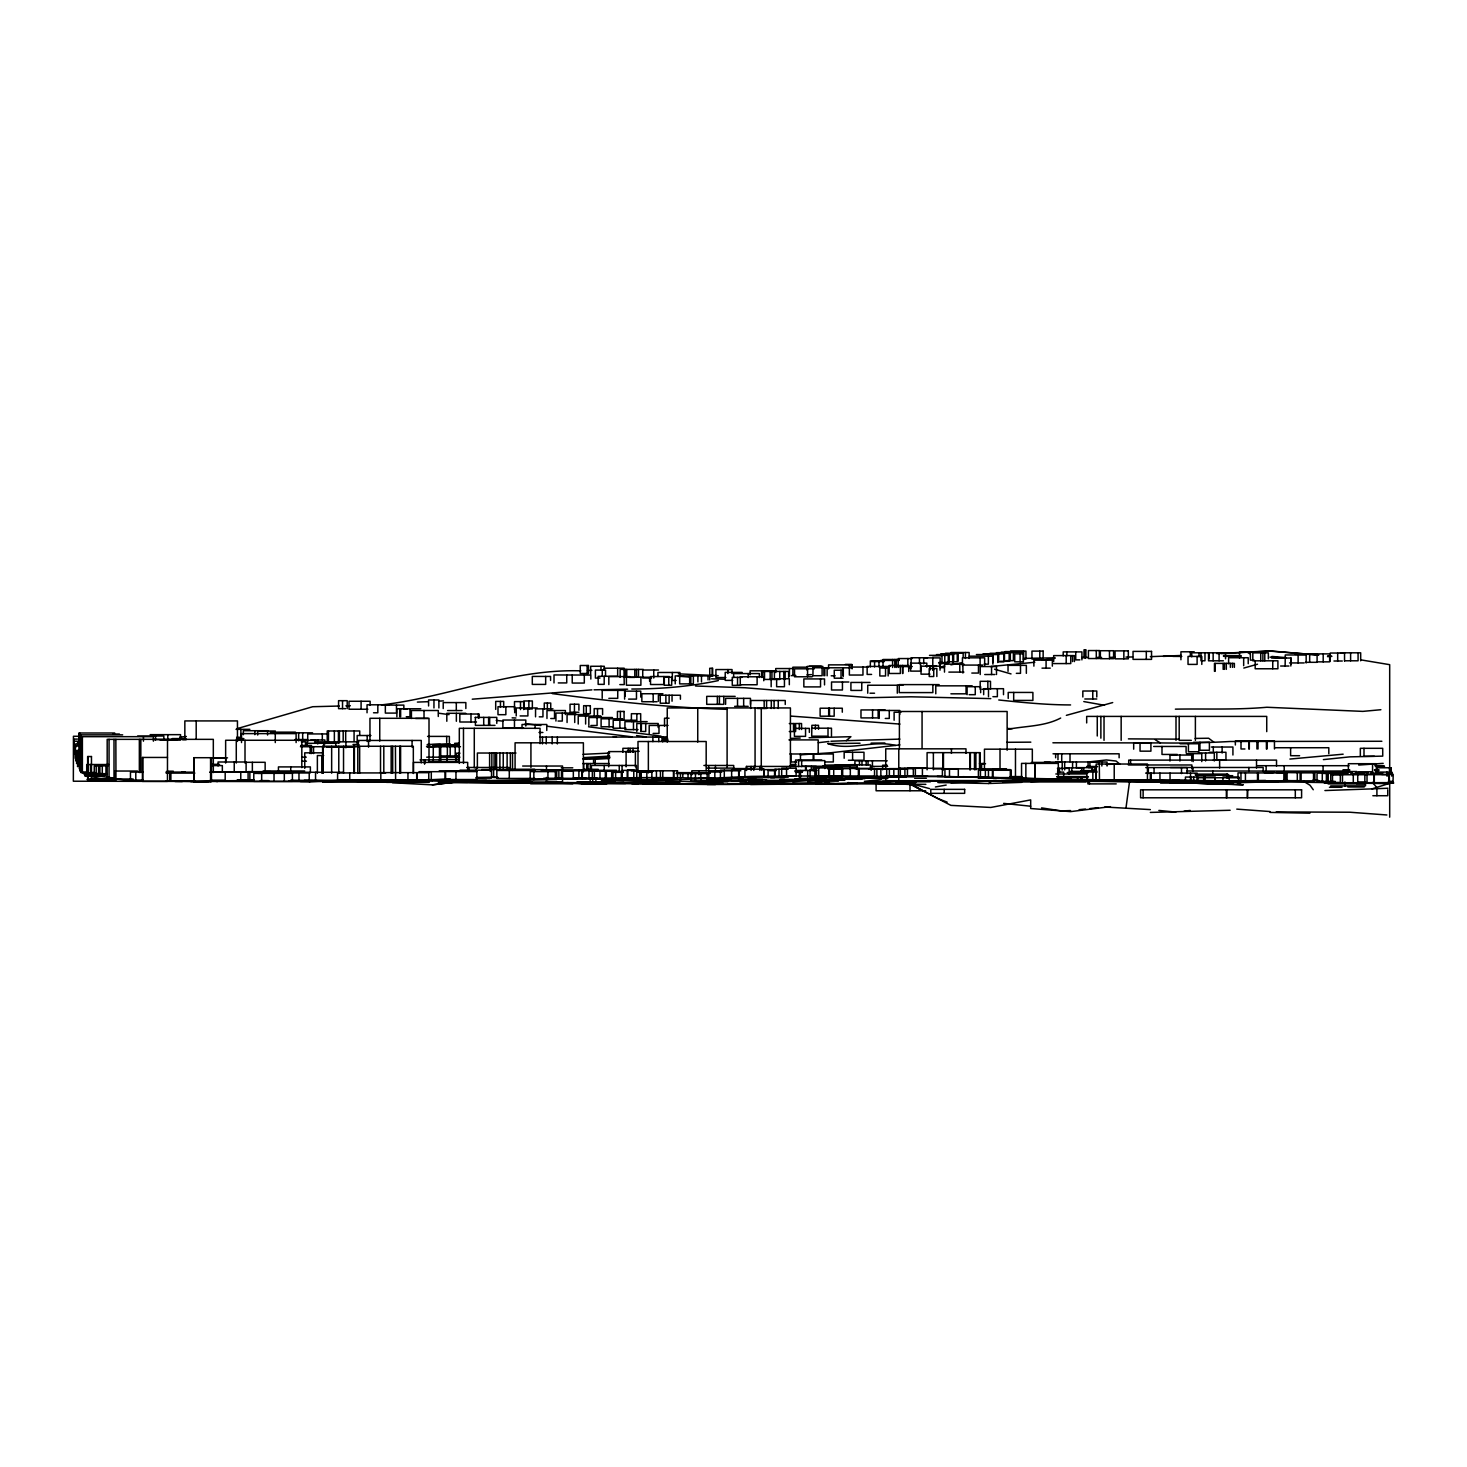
<?xml version="1.0" encoding="UTF-8"?>
<svg xmlns="http://www.w3.org/2000/svg" width="1467" height="1467" viewBox="0 0 1467 1467"><rect width="100%" height="100%" fill="white"/><g stroke="black" fill="none" stroke-linecap="round" stroke-linejoin="round"><path stroke-width="1.5" d="M1126.033 807.583L1129.682 780.536M88.185 776.19L85.104 775.988L104.652 775.676M937.816 782.498L988.446 783.506L990.793 782.021M950.909 782.736L997.945 780.609L1190.232 782.168L1270.019 781.214M1060.678 718.041C1044.522 726.587 1025.543 725.872 1007.976 729.282M830.927 741.257L846.202 740.688L850.915 736.691L809.087 737.754M1112.701 702.565L1066.362 715.346M631.8 689.032C661.232 688.958 689.948 686.574 718.335 680.578M1324.921 790.548L1372.012 788.879L1388.259 783.763M1243.814 668.053L1257.494 664.221M237.104 728.641L312.691 706.727L339.28 706.03M1163.258 656.391L1174.278 655.969M92.623 780.884L88.478 780.774L106.247 780.646M1095.867 781.049L1150.348 779.674L1389.689 783.671M950.909 664.844L962.095 662.644M940.805 666.935L944.84 666.091M667.357 736.819L655.272 737.204M638.218 783.781L450.076 782.186L511.488 782.7L528.102 779.619M89.872 779.454L113.234 778.39M935.414 786.972L946.178 785.065M925.86 784.35C889.479 784.075 852.419 782.883 815.725 783.965M1042.432 660.168L1054.865 658.298M266.664 772.486L277.501 772.229M800.212 754.845L831.239 752.718L899.913 744.888M1323.381 759.613L1349.787 756.862L1382.739 756.128L1382.703 748.317L1360.331 748.317L1360.331 756.294M895.457 745.456C873.25 739.661 849.943 751.379 827.718 743.586L860.047 743.219M1110.464 806.648L1070.58 811.618L1030.678 808.519L1030.678 799.9L990.793 807.455L950.909 805.383L911.025 784.57L895.879 783.708L911.227 783.745L918.855 788.659M828.91 741.495L818.329 742.687M1289.896 759.062L1343.149 754.185M432.343 784.845L463.37 781.067L432.343 784.863L392.459 782.736M467.808 780.646L489.923 780.499M449.397 782.058L532.668 782.571L515.302 782.021M1195.147 738.433L1208.643 738.231L1213.961 742.265M1034.84 662.259L990.793 666.513M432.343 744.631L450.149 743.622M1184.089 811.159L1190.232 810.444M1087.744 762.015L1106.393 759.961L1116.075 761.043L1119.706 764.014L1106.026 764.417M1079.125 809.674L1085.543 809.014M1089.816 808.574L1098.361 807.675M179.726 737.149L186.364 736.489M472.246 699.191L591.898 689.857M1380.887 709.716L1362.806 711.385L1266.846 707.259C1236.204 709.973 1205.984 708.616 1175.379 709.148M87.085 779.472L113.234 778.574L131.975 780.847M709.111 782.241L677.956 784.167M1021.637 782.351L988.446 783.506M459.043 744.411L432.343 746.245M881.264 779.564L864.375 781.343L887.022 781.471M534.153 779.142L558.78 778.83M1070.727 776.905L1070.727 780.902L1190.874 782.186L1216.271 781.159M458.951 744.943L427.814 747.125M1358.699 765.059L1383.179 763.353M427.007 744.998L430.565 744.759M566.904 782.626L587.809 783.836L751.471 776.391L791.355 775.951L950.909 776.63L1069.443 779.876M1145.562 781.728L1137.218 781.251M1327.507 656.629L1331.908 656.336L1327.635 655.859M1057.065 779.362L1003.355 780.682L1048.116 780.792M105.936 774.814L84.573 774.979M609.63 756.092L584.068 757.614M1121.503 779.949L1152.75 779.967L1052.316 779.564L938.88 782.406M609.979 757.32L583.041 758.806M594.117 759.228L609.63 758.311M1235.086 781.251L1142.518 780.462L1129.15 781.434M1221.259 653.567L1270.019 651.11L1318.778 654.997M439 701.134L443.437 700.878M468.835 780.719L471.659 780.719M1155.336 781.196L1195.55 781.324M1216.84 653.604L1270.019 650.926L1318.155 655.015M454.568 743.366L458.988 743.109M698.09 778.243L713.897 778.409M707.186 784.478L791.355 784.112L750.609 784.533L851.997 777.657L896.924 776.116M1292.134 781.214L1237.58 782.755L1233.967 781.673M791.355 675.645L795.811 675.425M806.942 674.857L811.416 674.618M602.699 783.836L517.631 782.608M711.623 778.537L711.568 778.537C615.975 775.163 520.4 782.296 424.807 780.352L372.966 779.931M450.241 778.867L421.487 780.279M583.059 754.331L609.63 753.084M580.822 670.841C512.276 668.659 448.297 697.21 381.383 704.912M587.478 670.529L591.898 670.327M339.299 780.499L309.097 781.563M856.105 764.619L824.582 765.169M979.443 763.665L983.844 763.463M1031.943 780.719L1079.419 779.564M90.239 779.289L89.982 779.142M1265.599 781.178L1190.232 782.168L1104.101 780.939M1230.135 810.261L1150.348 812.425M1372.012 788.879L1387.91 788.237M1030.678 781.599L1041.772 781.178M1024.039 658.408L1055.066 657.821M1150.348 656.648L1181.375 655.474M417.398 702.088L428.071 701.684M92.769 779.179L101.608 778.849L90.496 776.336M174.921 781.453L182.293 781.544M791.355 738.378L800.212 738.066M846.202 740.688L899.931 739.111M115.838 780.572L89.817 779.6L101.773 780.407M1070.58 810.573L1061.173 810.884L1041.57 807.895M300.405 781.471L376.285 780.114M940.127 667.668L944.436 667.558M345.919 705.847L350.356 705.737M110.74 778.849L112.922 778.794M1128.416 738.873L1179.321 739.166M77.403 766.104L79.53 766.049M352.575 780.169L486.567 780.371M627.619 689.178L594.043 689.82M88.313 780.682L92.146 780.609M367.74 780.224L373.333 780.114M951.661 781.856L996.57 780.591L993.251 780.554M1393.503 782.736L1367.849 782.975M339.28 779.747L371.774 779.747L367.502 779.692M822.437 783.928L871.123 783.066L911.025 784.277L937.688 798.488L947.132 802.119M1207.983 781.122L1246.73 781.178M1393.65 783.085L1384.17 783.213M1110.464 657.363L1114.902 657.271M1125.978 657.088L1132.616 656.959M909.302 668.218L911.025 668.182M497.35 777.088L476.188 777.455M1179.486 782.7L1243.283 784.79L1196.815 782.681M1256.962 781.104L1294.096 780.829L1282.928 780.536M82.702 772.504L86.901 772.431L82.592 772.486M515.871 717.986L512.13 717.858M105.587 775.218L84.774 775.438M190.747 781.618L209.378 781.416L193.919 781.618L193.919 757.706L211.468 757.706L211.468 781.654L193.919 781.654L194.102 757.706M404.874 780.389L358.571 780.774L432.343 780.682M392.459 780.444L312.691 781.636L73.35 781.214L73.442 736.269L80.318 736.269M1220.911 781.012L1265.599 780.462M593.548 783.635L607.026 783.635L512.13 782.81M1223.478 655.492L1241.21 655.657M871.123 743.127L884.876 742.999M107.036 773.751L90.129 773.311L94.566 773.311M1083.875 779.949L1097.169 779.857M1192.708 782.058L1186.95 782.076M1006.802 742.302L1030.824 742.155M93.815 773.072L83.344 773.146M1223.478 656.336L1241.009 656.556M1081.656 657.528L1088.294 657.491M1097.169 657.436L1101.589 657.418M1027.89 780.774L1007.077 780.792M1005.372 780.627L1030.678 780.719L1012.982 780.261M1035.665 780.792L1028.312 780.261M1010.506 651.091L1025.946 651.091L1025.946 659.068L1023.508 659.068M1005.023 651.586L1023.379 651.586L1023.379 661.819L1014.742 661.819L1014.742 653.842L1023.379 653.842M1194.23 651.788L1180.935 651.788L1180.935 659.765M1001.264 652.192L1023.489 652.192M1254.212 652.155L1239.523 652.155L1239.523 658.133M950.983 652.503L969.137 652.503L969.137 658.481M996.405 652.668L1013.385 652.668L1013.385 660.645L1006.344 660.645M1340.398 652.815L1360.679 652.815L1360.679 660.792M945.445 653.237L963.177 653.237L963.177 657.216M989.968 653.31L1009.168 653.31L1009.168 661.287L1000.329 661.287M940.842 653.769L957.254 653.769L957.254 661.745L947.242 661.745M983.018 653.879L1003.886 653.879L1003.886 661.855L998.679 661.855L998.679 653.879M1313.13 653.879L1329.652 653.879L1329.652 661.855L1317.164 661.855M1295.068 654.337L1317.091 654.337L1317.091 662.314L1305.483 662.314M936.514 654.594L952.688 654.594L952.688 662.571M976.399 654.557L997.743 654.557L997.743 662.534M929.473 655.364L948.25 655.364L948.25 663.341L940.402 663.341M932.645 655.731L941.979 655.731L941.979 663.707L939.045 663.707M969.265 656.189L992.939 656.189L992.939 664.166M927.492 657.748L911.135 657.748L911.135 665.725M1271.577 658.041L1291.198 658.041L1291.198 664.019M912.254 658.555L898.281 658.555L898.134 667.467M899.253 659.49L883.024 659.49L883.024 667.467M1079.859 659.875L1075.733 659.875L1075.733 651.898M892.101 660.022L899.106 660.022M1254.212 660.132L1250.379 660.132L1250.379 652.155M880.713 660.425L899.179 660.425M1223.386 660.81L1208.533 660.81L1208.533 652.833M1344.487 660.792L1358.075 660.792L1358.075 652.815M883.409 660.957L870.334 660.957L870.334 666.935M1333.961 661.012L1342.268 661.012M871.325 661.562L884.381 661.562M938.623 662.571L949.204 662.571L949.204 654.594M1289.548 662.937L1304.145 662.937M1053.673 663.579L1070.763 663.579L1070.763 655.602M963.911 664.129L944.491 664.129L944.491 672.106M984.137 664.166L988.373 664.166L988.373 656.189M845.359 664.404L851.777 664.404L851.777 668.402M982.67 665.083L962.902 665.083L962.902 673.06M925.989 665.871L936.459 665.871M1280.618 666.018L1288.943 666.018M809.216 666.22L821.282 666.22M822.95 666.403L807.198 666.403L807.198 670.382M890.194 666.44L867.144 666.44L867.144 674.417L871.6 674.417M898.281 666.55L912.254 666.55M807.62 667.192L792.895 667.192L792.895 675.168M849.356 667.063L868.519 667.063M812.92 667.742L851.098 667.833M604.056 668.2L624.208 668.2M1042.01 668.145L1050.262 668.145M793.225 668.549L775.731 668.549L775.731 672.528M814.368 668.805L794.527 668.805L794.527 676.782L812.113 676.782M643.335 669.41L620.138 669.41L620.138 677.387M658.481 670.016L642.729 670.016L642.729 678.011L651.55 678.011M776.483 670.822L750.095 670.822L750.095 674.802M948.856 672.106L963.911 672.106M742.155 672.399L725.211 672.399L725.211 680.376L732.693 680.376M971.814 673.06L978.471 673.06L978.471 665.083M1016.338 673.335L1020.5 673.335L1020.5 665.358M929.968 674.16L921.019 674.16L921.019 666.183L940.017 666.183L940.017 670.181M984.742 674.527L994.864 674.527M813.048 675.719L822.107 675.719L822.107 667.742M831.184 675.81L835.218 675.81M709.771 675.902L675.223 675.902L675.223 683.879M709.716 676.25L712.669 676.25L712.669 668.274L709.716 668.274L709.771 679.899M630.058 676.617L608.823 676.617L608.823 684.594M669.41 676.544L650.523 676.544L650.523 684.521L663.781 684.521L663.781 676.544M742.155 677.369L732.271 677.369L732.271 685.346L740.615 685.346M628.775 677.387L634.808 677.387L634.808 669.41M725.89 677.534L715.914 677.534L715.914 669.557L732.033 669.557L732.033 673.555M599.985 678.066L595.4 678.066L595.4 670.089L605.541 670.089L605.541 676.085M843.03 678.194L834.265 678.194L834.265 670.217L843.03 670.217L843.03 676.214M676.14 680.45L672.344 680.45L672.344 672.473M848.861 682.008L831.532 682.008L831.532 689.985L842.443 689.985L842.443 682.008M870.059 682.448L850.915 682.448L850.915 690.425L861.752 690.425L861.752 682.448M558.267 682.925L566.739 682.925L566.739 674.948M619.826 684.594L624.227 684.594L624.007 669.41M939.155 684.612L899.253 684.612L899.253 692.589L932.865 692.589L932.865 684.612M903.03 685.236L867.731 685.236L867.731 693.213M972.181 685.841L935.781 685.841L935.781 693.818M982.101 689.288L985.916 689.288M870.004 693.213L874.552 693.213M662.919 693.744L641.849 693.744L641.849 701.721L657.069 701.721M950.909 693.818L966.056 693.818L966.056 685.841M969.137 694.68L975.262 694.68L975.262 686.703M735.169 696.367L706.709 696.367L706.709 704.343L723.799 704.343L723.799 696.367M992.921 696.678L997.358 696.678L997.358 688.701M608.86 698.347L617.735 698.347L617.735 690.37M1084.81 698.989L1096.784 698.989M628.573 699.117L636.476 699.117L636.476 691.14M389.048 704.802L367.043 704.802L367.043 712.779M734.637 706.342L748.188 706.342M537.215 707.956L516.219 707.956L516.219 715.933M757.412 708.469L766.581 708.469L766.581 700.492M345.644 708.653L338.565 708.653L338.565 700.676L347.202 700.676L347.202 708.653M420.809 708.763L396.879 708.763L396.879 716.74M553.004 708.854L535.547 708.854L535.547 716.831M532.356 708.946L523.902 708.946L523.902 700.969L532.356 700.969L532.356 706.947M367.869 709.239L349.018 709.239L349.018 701.263L370.124 701.263L370.124 705.242M885.151 709.936L860.982 709.936L860.982 717.913L876.826 717.913M447.582 710.56L462.032 710.56M578.915 712.228L570.04 712.228L570.04 704.233L578.915 704.233L578.915 710.23M900.903 712.247L894.118 712.247L894.118 720.224M373.517 712.779L377.826 712.779L377.826 704.802M575.871 713.072L555.938 713.072L555.938 721.049M465.736 713.292L446.812 713.292L446.812 721.269M588.707 714.539L567.069 714.539L567.069 722.516M520.107 715.933L527.9 715.933L527.9 707.956M600.883 716.061L578.218 716.061L578.218 724.038M406.249 716.74L409.971 716.74L409.971 708.763M600.902 716.611L594.19 716.611L594.19 708.634L602.589 708.634L602.589 714.612M539.251 716.831L542.955 716.831L542.955 708.854M475.18 717.4L496.781 717.4L496.781 723.396M612.491 717.528L588.835 717.528L588.835 725.505M669.062 718.207L664.533 718.207L664.533 726.183M415.619 718.482L428.107 718.482M550.748 718.518L554.526 718.518L554.526 710.541M885.261 718.445L889.277 718.445L889.277 710.468M622.246 718.793L601.103 718.793L601.103 726.77L613.481 726.77M636.165 720.242L613.206 720.242L613.206 728.219L625.987 728.219M558.065 721.049L562.301 721.049L562.301 713.072M647.149 721.636L624.942 721.636L624.942 729.612L638.017 729.612M476.482 722.002L459.831 722.002L459.831 714.026L479.122 714.026L479.122 718.023M789.301 723.561L795.077 723.561L795.077 731.538M495.002 725.376L475.4 725.376L475.4 717.4M590.889 725.505L597.069 725.505L597.069 717.528M668.072 725.45L649.203 725.45L649.203 733.427M523.536 728.017L502.888 728.017L502.888 720.04L525.791 720.04L525.791 726.037M811.691 728.2L831.477 728.2L831.477 736.196M236.022 729.337L249.848 729.337M267.893 730.713L243.357 730.713L243.357 734.692M275.356 731.024L257.679 731.024L257.679 735.022M642.564 731.483L645.7 731.483L645.7 723.506M789.301 731.538L793.5 731.538L793.5 723.561M270.258 732.143L295.49 732.143M539.012 732.473L542.882 732.473M287.825 732.822L312.563 732.822M79.108 733.005L114.719 733.005M653.108 733.427L658.995 733.427L658.995 725.45M112.794 734.032L119.414 734.032M328.461 733.94L307.722 733.94L307.722 741.917M150.166 734.655L180.551 734.655L180.551 738.635M79.768 734.857L122.66 734.857M370.931 735.517L357.178 735.517L357.178 743.494M137.623 736.012L163.827 736.012L163.827 740.01M427.575 736.397L449.379 736.397L449.379 742.394M539.709 737.076L662.846 737.076L662.846 741.642M236.609 737.314L240.881 737.314L240.881 729.337M172.262 738.579L185.924 738.579M237.177 738.561L243.87 738.561M77.494 739.093L73.735 739.093L73.827 747.07M236.352 739.148L243.192 739.148M153.1 739.588L176.957 739.588M294.885 739.551L306.86 739.551M182.623 739.735L186.162 739.735M310.839 739.973L324.867 739.973L324.867 743.952M788.953 739.9L818.183 739.9L818.183 753.58M160.123 740.046L180.551 740.046M299.726 740.358L315.955 740.358M1191.332 740.34L1179.193 740.34L1179.193 716.409M314.543 741.844L358.92 741.844M301.358 741.862L305.503 741.862L305.503 745.859M1193.625 742.265L1209.395 742.265L1209.395 750.242L1199.933 750.242L1199.933 742.265M306.896 743.292L335.76 743.292L335.76 747.271M80.19 743.916L75.679 743.916L75.679 747.913M1180.11 743.751L1198.796 743.751L1198.796 751.727L1188.417 751.727L1188.417 743.751M353.034 744.484L359.067 744.484M427.575 744.374L440.302 744.374M300.662 745.456L311.591 745.456M80.172 746.043L74.304 746.043L74.304 752.021M300.423 746.721L358.37 746.721M426.512 746.721L460.455 746.721M1153.667 746.465L1186.106 746.465L1186.106 752.443M326.518 746.978L354.189 746.978M1211.265 747.033L1232.922 747.033L1232.922 755.01M1274.75 747.73L1328.809 747.73L1328.809 753.708M638.182 748.317L622.888 748.317L622.888 752.296M73.955 749.197L74.01 741.22L77.641 741.22L77.641 745.199M1244.933 748.977L1241.009 748.977L1241.009 741M75.44 758.384L75.349 750.389L80.557 750.389M75.532 750.866L77.164 763.078M78.228 751.067L77.659 766.654M627.032 751.306L639.209 751.306M77.586 752.168L75.752 752.168L76.101 761.318M1209.376 752.278L1225.954 752.278L1225.954 760.254L1213.099 760.254M322.648 752.828L304.751 752.828L304.751 768.341M515.999 753.029L477.38 753.029L477.38 768.268M1198.301 752.974L1214.309 752.974L1214.309 760.97M75.991 753.341L79.2 753.341M459.941 753.194L456.347 753.194L456.347 761.171M1186.345 753.635L1201.766 753.635L1201.766 761.611M789.888 753.983L833.329 753.983L833.329 761.96L824.656 761.96M1053.031 753.8L1119.119 753.8L1119.119 757.797M1177.341 754.441L1161.992 754.441L1161.992 746.465M77.164 755.102L76.559 763.665M323.675 755.56L317.367 755.56L317.367 773.292M1299.597 755.707L1290.612 755.707L1290.612 747.73M440.705 755.945L457.997 755.945M1374.396 756.294L1363.998 756.294L1363.998 748.317M167.458 757.449L142.409 757.449L142.409 781.379L167.458 781.379L167.513 739.35M302.367 757.174L306.255 757.174M426.695 757.174L459.941 757.174M212.862 757.852L227.532 757.852M211.468 758.201L225.771 758.201L225.771 762.18M589.312 758.384L608.933 758.384M583.059 758.897L593.567 758.897L593.567 762.877M440.008 759.539L458.933 759.539M420.02 759.869L439.917 759.869M75.752 760.144L77.586 760.144M821.758 760.016L795.554 760.016L795.554 766.012M848.384 760.254L863.99 760.254L863.99 752.278L844.167 752.278L844.167 758.256M798.598 760.621L824.802 760.621L824.802 768.598M887.223 760.805L854.931 760.805L854.931 764.802M302.074 761.19L306.456 761.19M439.88 761.703L457.447 761.703M430.528 761.868L451.121 761.868M796.691 761.96L791.006 761.96L791.006 753.983M1055.818 761.941L1099.26 761.96L1099.48 779.986M246.254 762.308L265.142 762.308L265.142 772.265M1044.394 762.125L1062.218 762.125L1062.218 770.102M1089.468 762.033L1107.072 762.033L1107.072 766.031M1031.576 762.418L1050.354 762.418M1031.356 762.767L1037.536 762.767M582.711 763.537L609.208 763.537M979.773 763.72L985.531 763.72M210.955 764.344L219.573 764.344M108.961 764.527L86.718 764.527L86.718 772.504M1128.361 764.985L1191.882 764.985L1191.882 768.965M835.2 765.151L850.787 765.151M887.132 765.224L882.639 765.224L882.639 769.79M211.248 765.591L222.342 765.591L222.342 771.569M703.903 765.462L733.72 765.462L733.72 769.46M1257.769 765.701L1349.035 765.701M1374.781 765.701L1383.784 765.701M107.916 765.884L94.255 765.884L94.255 773.861M789.704 765.847L794.619 765.847M823.042 765.847L849.375 765.847M522.655 766.031L562.539 766.031L562.539 781.984L522.655 781.984M801.624 766.251L824.564 766.251M1375.936 766.306L1384.573 766.306M816.33 766.434L746.355 766.434L746.355 770.432M887.682 766.397L871.141 766.397L871.141 770.377M1086.644 766.471L1097.554 766.471M857.296 766.948L813.25 766.948L813.25 770.927M466.726 767.479L509.214 767.479M1088.404 767.516L1096.638 767.516M1170.391 767.479L1263.16 767.479L1263.16 771.459M561.238 767.828L572.79 767.828M1077.585 767.644L1092.273 767.644L1092.273 771.624M1145.8 767.589L1187.188 767.589L1187.188 773.586M707.076 768.103L733.848 768.103M927.547 768.066L907.45 768.066L907.45 776.043L927.547 776.043M1065.72 767.883L1081.802 767.883L1081.802 771.862M1057.414 768.341L1069.168 768.341L1069.168 774.319M733.298 768.561L754.093 768.561M827.755 768.653L850.328 768.653M855.023 768.69L878.623 768.69M914.069 768.635L889.369 768.635L889.369 776.611L914.069 776.611M79.676 768.91L79.236 733.005L79.383 768.91M828.158 768.946L841.38 768.946M906.349 768.891L876.881 769.001L876.881 776.978L906.349 776.868M933.324 768.836L1006.49 768.836M508.205 769.258L534.685 769.258M583.408 769.331L598.279 769.331M788.237 769.203L774.961 769.203L774.961 777.18L788.237 777.18M868.611 769.148L893.293 769.148M481.671 769.533L509.269 769.533M532.374 769.625L543.615 769.625M763.097 769.607L776.318 769.607M816.422 769.662L810.077 769.662L810.077 777.638L832.082 777.638M541.085 769.918L561.458 769.918L561.458 777.895L555.37 777.785L555.37 769.79M740.175 769.735L731.63 769.735L731.63 777.712L755.982 777.712M770.652 769.735L775.53 769.735M1343.002 769.772L1349.75 769.772M1374.506 769.772L1378.998 769.772M459.996 770.175L491.555 770.175L491.555 778.152L475.913 778.152M543.67 770.285L616.543 770.285M739.441 770.138L720.444 770.138L720.407 779.032M1091.925 770.047L1096.307 770.047M534.923 770.468L496.836 770.468L496.836 778.445L534.923 778.445M562.246 770.322L586.342 770.45M597.637 770.523L589.019 770.523L588.982 778.574M796.013 770.413L816.917 770.468M1374.579 770.578L1378.778 770.578M81.107 770.762L79.768 770.762L79.676 733.005M439.201 770.872L470.357 770.872M561.843 770.817L569.636 770.817M573.854 770.633L598.169 770.615M631.25 770.853L639.575 770.853L639.575 778.83L631.25 778.83M740.853 770.78L691.837 770.78L691.837 774.778M769.478 770.688L776.098 770.688M1080.702 770.633L1096.546 770.633M137.495 771.037L114.756 771.037L114.756 779.014L133.185 779.014M167.018 771.202L173.308 771.202M263.143 770.982L304.696 770.982M591.091 770.945L606.329 770.945L606.329 778.922L591.091 778.922M638.823 771.092L653.035 771.092M721.452 771.055L714.832 771.055L714.832 779.986M794.766 770.945L801.33 770.945M1186.95 770.982L1349.988 771.184M600.957 771.22L623.053 771.404M637.87 771.422L652.65 771.422M795.774 771.44L802.651 771.44M1070.287 771.367L1085.8 771.367M270.643 771.642L248.088 771.642L248.088 779.619M418.994 771.679L445.088 771.679L445.088 779.655L427.19 779.655M614.49 771.715L623.292 771.715M651.495 771.55L640.804 771.55L640.804 779.527L666.073 779.527M1310.086 771.715L1356.847 771.514M1358.13 771.789L1372.544 771.789M143.216 772.082L130.471 772.082L130.471 780.059L143.216 780.059M165.973 772.082L185.135 772.082M211.908 772.027L285.753 772.027M638.493 771.844L652.265 771.844M721.856 772.009L708.854 772.009L708.854 779.986L730.859 779.986M795.297 771.862L801.752 771.862M1057.432 772.1L1063.667 772.1L1063.667 776.098M1097.243 771.972L1086.919 771.972L1086.919 779.949L1147.432 779.986L1147.432 764.032L1096.179 764.032L1096.179 779.986M1266.644 772.027L1274.145 772.027M1293.05 772.119L1344.561 771.954M1375.753 772.082L1388.167 772.082L1388.167 776.08M181.725 772.174L193.754 772.174M209.653 772.174L342.948 772.302M611.647 772.339L623.255 772.302M637.962 772.174L643.445 772.174M795.719 772.32L802.211 772.32M1290.832 772.284L1303.264 772.284M1320.703 772.21L1352.464 772.375M1390.056 772.119L1391.926 772.119L1391.743 776.116M86.92 772.577L80.887 772.541L81.107 734.857M95.043 772.504L90.477 772.504L90.477 764.527M676.8 772.632L709.826 772.669M1067.243 772.577L1088.349 772.577M1264.132 772.559L1273.448 772.559M1276.345 772.504L1300.11 772.687L1300.11 780.664L1284.524 780.664L1284.524 772.687M265.087 772.962L309.225 772.962L309.225 780.939L289.934 780.939M385.674 772.926L337.593 772.926L337.593 780.902L385.674 780.902M1355.361 772.816L1368.051 772.816M166.119 773.109L194.854 773.109M258.119 773.329L292.41 773.329L292.41 781.306L253.791 781.361L253.791 773.384L261.676 773.384L261.676 781.361M710.285 773.329L682.797 773.329L682.797 777.308M1145.617 773.109L1197.182 773.127L1197.182 781.104M1330.312 773.127L1317.036 773.127L1317.036 781.104L1323.124 781.104M1370.801 773.146L1382.776 773.146M676.049 773.512L707.626 773.549M1347.641 773.439L1322.28 773.439L1322.28 781.416L1335.318 781.416M1387.25 773.366L1392.476 773.366M1350.704 773.806L1363.723 773.806M1055.837 773.971L1086.075 773.971M1195.257 774.099L1227.751 774.099L1227.751 778.097M1354.536 774.008L1364.713 774.008M1366.786 774.154L1379.897 774.154M1381.712 774.448L1393.21 774.448L1393.008 782.424M1332.348 774.796L1389.359 774.649L1389.359 782.626L1332.348 782.773M1196.118 775.108L1214.529 775.108M1195.348 775.236L1229.199 775.236L1229.199 783.213L1169.932 783.213M1228.429 775.695L1232.72 775.695M815.249 775.878L828.782 775.878L828.782 767.901L815.249 767.901L815.139 777.638M821.96 776.63L874.534 776.428L874.534 768.451L850.328 768.451L850.328 776.63M1009.938 776.593L1022.187 776.593M1057.249 776.593L1087.579 776.593M841.38 776.923L815.45 776.923L815.377 766.948M1056.735 776.905L1088.404 776.905M868.611 777.125L893.293 777.125M498.083 777.51L493.609 777.51L493.609 769.533M863.274 777.51L887.663 777.51M770.652 777.712L784.46 777.712M1196.907 777.73L1239.175 777.73M574.257 778.188L577.54 778.188M720.444 778.115L743.311 778.115M853.482 778.207L879.797 778.207M543.67 778.262L559.587 778.262M562.246 778.299L586.342 778.427M589.019 778.5L597.637 778.5M826.159 778.445L800.487 778.445L800.487 770.468M880.512 778.519L887.847 778.519M914.638 778.28L926.41 778.28M573.854 778.61L598.169 778.592M845.065 778.684L864.925 778.684M714.832 779.032L743.311 779.032M748.097 779.105L762.913 779.105M794.766 778.922L819.008 778.922M839.894 778.904L862.138 778.904M560.321 779.179L576.971 779.179M600.957 779.215L629.086 779.38M779.967 779.417L813.91 779.417M831.092 779.289L861.239 779.289M608.915 779.454L619.001 779.454M744.466 779.49L766.563 779.729M634.092 779.821L658.536 779.821M779.6 779.839L806.061 779.839M1312.947 780.041L1317.146 780.041M210.313 780.151L225.184 780.151L225.184 772.174M253.919 780.572L213.155 780.811L217.409 781.581M260.337 780.572L268.699 780.609M304.237 780.279L342.948 780.279M611.647 780.316L643.445 780.151M822.694 780.279L844.864 780.279M1140.739 780.206L1095.996 780.206L1095.996 768.231M1179.578 780.462L1171.895 780.462L1219.884 780.939M601.397 780.664L623.842 780.664M722.718 780.646L700.823 780.646L700.823 772.669M738.011 780.481L762.29 780.389M766.287 780.371L797.351 780.371M927.089 780.572L980.103 780.572M1001.393 780.572L1097.316 780.554M1116.094 780.572L1127.775 780.572M476.61 780.976L530.376 780.976M731.611 780.756L744.081 780.847M770.817 780.847L789.631 780.847M1006.49 780.792L885.738 780.737L885.738 776.171M1037.206 780.902L1100.067 780.902M166.119 781.104L194.689 781.104M715.346 781.214L691.012 781.214L691.012 773.237M721.361 781.122L733.28 781.122M733.83 781.196L745.896 781.196M815.469 781.141L838.39 781.141M882.639 781.178L948.195 781.178M984.449 781.086L1032.328 781.086M1145.287 781.104L1215.281 781.049L1215.281 777.052L1185.428 777.052L1185.428 781.049M666.091 781.489L714.741 781.306M754.827 781.379L781.581 781.379M1388.332 781.343L1392.476 781.343M361.799 781.618L390.332 781.618M577.026 781.783L614.838 781.783M706.416 781.838L727.559 781.838M748.683 781.764L774.301 781.764M896.52 781.801L930.408 781.801M1144.755 781.746L1169.731 781.746M1196.907 781.709L1247.995 781.709M1325.691 781.654L1333.338 781.654M322.612 782.149L413.327 782.149M643.059 782.204L679.918 782.204M807.675 782.003L828.782 782.003M1002.988 781.948L1086.075 781.948M1143.673 781.929L1162.451 781.929M1177.744 782.076L1227.751 782.076M1358.515 781.984L1364.475 781.984M386.463 782.351L429.281 782.351M438.321 782.351L467.68 782.351M468.743 782.296L500.339 782.296M745.603 782.259L766.801 782.259M905.854 782.498L916.123 782.498M1245.318 782.241L1277.665 782.241M1323.436 782.424L1340.325 782.443L1340.325 774.466L1330.752 774.466L1330.752 782.443M1389.176 782.424L1393.21 782.424M449.929 782.589L493.554 782.589M546.696 782.534L596.042 782.644M563.108 783.011L577.32 783.011M622.448 783.048L655.071 783.048M739.936 782.993L762.602 782.993M792.73 783.121L818.421 782.828M1160.562 783.085L1214.529 783.085M1324.554 782.993L1347.128 782.993M493.645 783.158L522.71 783.158M570.828 783.213L584.526 783.213M710.633 783.195L723.048 783.195M815.744 783.195L821.685 783.195M877.358 783.415L914.876 783.378M581.244 783.47L625.62 783.47M634.477 783.488L664.899 783.525M668.017 783.451L671.978 783.451M727.944 783.58L755.853 783.58M832.816 783.726L890.487 783.451M1211.412 783.671L1232.72 783.671M530.632 783.781L572.79 783.781M707.186 783.873L642.693 783.818M815.67 783.891L836.923 783.891M1116.222 783.891L1087.891 783.891L1087.891 779.912M1328.093 783.91L1354.811 783.91M694.386 784.167L730.071 784.313M779.986 784.295L816.532 784.13M1356.04 784.167L1364.622 784.167M1345.496 785.854L1365.52 785.854L1365.52 781.856M1330.697 785.927L1345.441 785.927M1347.806 786.972L1364.237 786.972M1329.432 787.266L1342.012 787.266M925.622 790.768L876.092 790.768L876.092 782.791M1372.855 795.719L1387.745 795.719L1387.745 789.741M83.766 773.677L96.199 773.696M1228.209 780.921L1230.135 780.921M1389.689 781.819L1392.733 781.819M1172.848 656.391L1181.797 656.427M1070.58 780.811L1097.408 780.921M1029.596 780.719L1030.678 780.719M237.251 779.802L253.938 779.839M1070.58 704.93C1046.448 704.912 1022.591 702.491 998.752 699.979M325.161 780.866L349.586 780.994M937.211 776.428L1111.308 780.114L1055.103 779.564M469.898 780.664L392.459 780.224M1070.58 780.939L1110.464 781.269M85.416 776.263L89.725 776.281M432.343 780.499L456.42 780.701M483.377 782.204L501.072 782.351M1381.859 741.275L1230.135 741.495A1042.597 1017.144 -90 0 1 1160.36 742.925L1052.903 742.797M1166.357 781.618L1139.437 781.196M365.76 780.041L352.575 779.912M365.943 779.876L371.353 779.912M631.8 783.726L715.511 784.552M1314.34 780.426L1318.778 780.481M1208.606 780.976L1231.858 781.159M1139.015 780.884L1189.444 781.508M531.036 782.846L539.618 782.956M664.991 783.8L683.824 784.056M290.759 780.132L327.251 780.792M1150.348 781.012L1187.647 781.563M1094.602 780.132L1089.761 780.059L1095.134 780.242M591.898 783.635L556.451 782.681M1104.779 807.015L1150.348 809.601M962.81 776.685L1063.85 779.564M990.793 698.604L911.025 696.807L869.509 697.687L745.016 687.748L695.505 686.006M637.98 779.692L670.052 780.572M91.651 774.759L93.063 774.796M1270.019 812.406L1309.903 813.176M791.355 764.417L795.774 764.527M390.24 782.131L352.575 781.178L390.534 781.984L381.218 781.233M288.761 780.994L310.142 781.526M578.475 778.225L631.8 779.564M354.812 781.159L374.855 781.856L360.955 781.214M661.782 738.139L667.668 738.304M895.97 782.718L911.025 783.671L929.601 788.623M711.568 678.836L724.276 679.239M1091.118 779.967L1078.025 779.857M370.564 781.783L377.166 781.984L365.246 781.196M877.981 782.626L911.264 784.258M1223.991 781.196L1164.706 781.948M1007.737 728.494L1012.193 728.677M678.341 673.83L718.225 675.682M1162.157 781.453L1150.348 781.214L1150.348 773.127M1185.923 782.608L1213.356 784.24M1155.813 781.489L1160.122 781.709M1276.198 811.929L1349.787 812.223L1386.865 814.974M1270.019 657.124L1285.752 658.115M583.334 782.718L596.097 783.598M1286.156 657.638L1271.889 656.446M661.525 740.12L667.613 740.542M98.656 775.75L91.559 774.888M1236.773 809.124L1270.019 811.544M678.341 676.195L689.417 677.076M791.355 716.134L899.968 724.075M847.908 782.571L857.535 783.396M1083.801 701.574L1104.486 705.279M403.168 708.781L407.441 709.221M1158.857 810.426L1175.892 812.095M836.117 783.8L825.096 782.571M1003.63 803.384L1030.678 806.227M726.55 709.313C668.255 707.589 610.144 701.189 552.27 693.598M496.194 720.37L503.016 721.159M525.223 723.689L540.846 725.505M547.558 726.293L631.8 736.801M449.067 714.612L438.578 713.2M588.542 726.788L661.049 736.159M613.316 736.782L616.433 737.204M636.586 735.554L646.03 736.966M904.552 782.608L911.227 783.745M84.114 773.842L89.12 774.668M1360.881 659.875L1389.689 664.679L1389.689 767.021M662.589 738.946L668.053 739.9M96.914 775.951L114.664 778.133M994.571 669.227L1011.038 673.921M1240.899 784.332L1237.598 782.773M1303.503 781.233L1310.013 785.248L1313.277 789.759M918.617 788.457L911.025 784.515M1155.299 739.79L1160.36 742.925M1247.298 652.228L1249.536 653.677M1372.397 782.333L1376.559 787.229M1391.083 773.751L1391.083 767.773L1377.11 767.773L1377.11 771.752M1390.771 767.773L1390.771 771.752M1389.689 781.361L1389.689 817.174M1389.469 767.773L1389.469 773.751M1388.827 774.649L1388.827 782.626M1386.902 772.082L1386.902 776.08M1376.908 789.741L1376.908 795.719M1376.303 772.834L1376.303 763.702L1348.375 763.702L1348.375 772.834M1374.304 774.649L1374.304 782.626M1374.066 774.594L1374.066 782.571M1372.562 763.702L1372.562 772.834M1367.024 774.594L1367.024 782.571M1364.842 774.631L1364.842 782.608M1357.727 774.796L1357.727 782.773M1353.289 774.796L1353.289 782.773M1350.612 652.815L1350.612 660.792M1344.909 781.929L1344.909 785.927M1344.542 661.012L1344.542 653.035L1330.239 653.035L1330.239 661.012M1342.47 774.796L1342.47 782.773M1337.684 653.035L1337.684 661.012M1332.513 774.466L1332.513 782.443M1327.433 774.081L1327.433 782.058M1323.197 653.879L1323.197 661.855M1323.087 765.701L1323.087 771.679M1313.533 772.852L1313.533 780.829M1309.664 654.337L1309.664 662.314M1306.162 662.937L1306.162 654.96L1285.275 654.96L1285.129 666.018M1298.112 654.96L1298.112 662.937M1297.305 772.687L1297.305 780.664M1295.306 789.814L1295.306 797.791M1290.832 658.041L1290.832 666.018M1287.072 772.687L1287.072 780.664M1286.284 772.687L1286.284 780.664M1285.899 772.687L1285.899 780.664M1284.964 772.687L1284.964 780.664M1284.212 765.701L1284.212 771.679M1276.528 766.086L1276.528 760.108L1128.71 760.108L1128.71 764.105M1274.456 748.977L1274.456 741L1235.361 741L1235.361 744.998M1272.751 660.792L1272.751 668.769M1268.35 658.83L1268.35 652.852L1252.818 652.852L1252.818 660.828L1277.904 660.792L1277.904 668.769L1255.184 668.769L1255.184 660.792M1267.048 741L1267.048 748.977M1266.736 731.63L1266.736 716.409L1086.68 716.409L1086.68 722.938M1266.406 741L1266.406 748.977M1266.131 765.701L1266.131 771.679M1264.792 652.852L1264.792 660.828M1262.904 652.852L1262.904 660.828M1260.74 652.852L1260.74 660.828M1258.319 772.962L1258.319 780.957M1258.026 741L1258.026 748.977M1257.512 772.962L1257.512 780.957M1256.926 741L1256.926 748.977M1256.522 760.108L1256.522 768.085M1249.316 741L1249.316 748.977M1248.839 741L1248.839 748.977M1248.857 767.479L1248.857 771.459M1248.215 663.726L1248.215 657.729L1228.612 657.729L1228.612 663.726M1245.428 772.962L1245.428 780.957M1243.668 657.729L1243.668 665.706M1240.954 772.962L1240.954 780.957M1238.9 780.976L1238.9 776.997L1222.928 776.997L1222.928 780.976L1284.102 780.957L1284.102 772.962L1238.001 772.871L1238.001 778.849M1234.37 667.375L1234.37 663.396L1214.474 663.396L1214.474 671.373M1232.5 663.396L1232.5 667.375M1230.391 663.396L1230.391 667.375M1227.017 774.099L1227.017 778.097M1226.852 789.814L1226.852 797.791M1226.302 663.396L1226.302 669.374M1226.357 789.814L1226.357 797.791M1225.532 658.811L1225.532 652.833L1191.736 652.797L1191.736 656.794M1224.432 663.396L1224.432 669.374M1223.166 663.396L1223.166 669.374M1222.121 747.033L1222.121 753.029M1219.627 760.108L1219.627 768.085M1219.095 652.833L1219.095 660.81M1216.84 752.278L1216.84 760.254M1215.098 663.396L1215.098 671.373M1214.896 777.73L1214.896 781.709M1213.301 747.033L1213.301 751.031M1213.154 652.833L1213.154 660.81M1212.769 770.982L1212.769 774.979M1209.211 652.797L1209.211 658.793M1205.599 752.974L1205.599 760.97M1204.975 652.797L1204.975 660.773L1200.96 660.773L1200.96 652.797M1204.975 777.052L1204.975 781.049M1203.618 777.052L1203.618 781.049M1201.803 664.404L1201.803 656.427L1188.032 656.427L1188.032 664.404L1197.109 664.404L1197.109 656.427M1199.034 652.797L1199.034 656.794M1197.769 777.052L1197.769 781.049M1195.385 716.409L1195.385 740.34M1193.68 777.052L1193.68 781.049M1193.166 753.635L1193.166 761.611M1192.946 767.479L1192.946 771.459M1191.699 761.043L1191.699 755.047L1169.988 755.047L1169.988 761.043M1190.837 777.052L1190.837 781.049M1190.342 651.788L1190.342 655.786M1190.526 773.127L1190.526 781.104M1181.503 767.589L1181.503 773.586M1179.908 755.047L1179.908 761.043M1176.002 716.409L1176.002 740.34M1170.043 773.127L1170.043 781.104M1159.939 773.127L1159.939 781.104M1154.071 767.589L1154.071 773.586M1151.192 773.127L1151.192 781.104M1148.331 767.589L1148.331 773.586M1146.314 651.403L1146.314 659.38M1143.123 789.814L1143.123 797.791M1140.042 743.182L1140.042 751.159L1150.917 751.159L1150.917 743.182L1133.679 743.182L1133.679 749.16M1130.617 760.108L1130.617 764.105M1123.85 650.871L1123.85 658.848M1121.155 716.409L1121.155 740.34M1114.223 764.032L1114.223 779.986M1109.474 650.725L1109.474 658.701M1104.028 716.409L1104.028 740.34M1101.864 762.033L1101.864 766.031M1100.873 716.409L1100.873 738.158M1097.261 716.409L1097.261 735.994M1096.784 696.99L1096.784 691.012L1082.829 691.012L1082.829 696.99M1096.289 650.559L1096.289 658.536M1095.079 767.516L1095.079 771.495M1092.86 771.972L1092.86 779.949M1092.768 691.012L1092.768 698.989M1089.908 761.96L1089.908 765.957M1089.413 779.912L1089.413 783.891M1088.092 761.96L1088.092 765.957M1087.377 776.905L1087.377 780.902M1085.452 649.826L1085.452 657.803M1083.71 767.644L1083.71 771.624M1081.912 659.875L1081.912 651.898L1063.208 651.898L1063.208 655.877M1082.059 776.905L1082.059 780.902M1081.784 776.905L1081.784 780.902M1081.124 776.905L1081.124 780.902M1077.585 776.905L1077.585 780.902M1076.411 761.96L1076.411 767.956M1074.431 661.58L1074.431 655.602L1053.673 655.602L1053.673 661.58M1072.579 655.602L1072.579 661.58M1072.579 761.941L1072.579 767.919M1071.809 767.883L1071.809 771.862M1070.323 776.905L1070.323 780.902M1070.011 753.8L1070.011 761.776M1069.076 776.905L1069.076 780.902M1066.857 651.898L1066.857 655.877M1066.949 776.905L1066.949 780.902M1066.564 776.905L1066.564 780.902M1066.197 655.602L1066.197 663.579M1064.675 761.941L1064.675 769.918M1063.483 776.905L1063.483 780.902M1061.723 753.8L1061.723 761.776M1059.687 776.905L1059.687 780.902M1059.486 768.341L1059.486 772.32M1057.982 753.8L1057.982 759.778M1057.817 768.836L1057.817 772.816M1055.635 753.8L1055.635 757.797M1052.352 666.146L1052.352 660.168L1033.887 660.168L1033.887 666.146M1046.081 660.168L1046.081 668.145M1039.791 651.11L1039.791 659.086M1035.06 763.39L1035.06 779.344M1034.913 763.39L1034.913 779.344M1032.328 762.84L1032.328 749.179L984.449 749.179L984.449 769.68M1026.35 673.335L1026.35 665.358L1008.031 665.358L1008.031 671.336M1025.855 763.39L1025.855 779.344M1023.508 651.091L1023.489 660.187M1020.097 653.842L1020.097 661.819M1015.476 749.179L1015.476 781.086M1013.679 692.442L1013.679 700.419L1032.896 700.419L1032.896 692.442L1008.214 692.442L1008.214 698.42M1010.323 652.668L1010.323 660.645M1007.132 750.242L1007.132 711.495L899.399 711.495L899.399 747.968M1004.492 653.31L1004.492 661.287M1003.501 694.68L1003.501 688.701L983.66 688.701L983.66 694.68M1000.017 749.179L1000.017 769.68M996.496 674.527L996.496 666.55L980.213 666.55L980.213 674.527M992.939 769.625L992.939 777.602M992.719 654.557L992.719 662.534M991.564 666.55L991.564 674.527M990.5 689.288L990.5 681.311L980.194 681.311L980.194 689.288M988.501 688.701L988.501 696.678M988.446 770.267L988.446 778.243M987.841 681.311L987.841 689.288M985.366 770.267L985.366 778.243M984.669 665.798L984.669 657.821L962.444 657.821L962.444 665.798M981.606 763.72L981.606 769.698M980.653 692.681L980.653 686.703L967.101 686.703L967.101 694.68M980.451 770.267L980.451 778.243M980.103 657.821L980.103 665.798M980.103 769.827L980.103 752.644L927.089 752.644L927.089 769.827M979.516 752.644L979.516 769.827M975.885 752.644L975.885 769.827M974.491 752.644L974.491 769.827M970.384 752.644L970.384 769.827M969.797 752.644L969.797 769.827M965.983 753.378L965.983 748.83L885.738 748.83L885.738 769.331M965.433 652.503L965.433 658.481M959.766 664.129L959.766 672.106M958.208 653.237L958.208 661.214M953.642 653.769L953.642 661.745M951.441 748.83L951.441 753.378M949.479 768.726L949.479 776.721M944.785 655.364L944.785 663.341M944.216 789.356L944.216 793.335M943.464 752.644L943.464 769.827M942.878 752.644L942.878 769.827M940.145 665.871L940.145 657.894L923.715 657.894L923.715 663.873M936.845 676.507L936.845 668.53L929.216 668.53L929.216 676.507L933.727 676.507L933.727 668.53M933.397 666.183L933.397 670.181M933.379 752.644L933.379 769.827M932.792 657.894L932.792 665.871M932.755 666.183L932.755 670.181M929.968 666.183L929.968 670.181M926.814 667.137L926.814 663.139L910.64 663.139L910.64 671.116L920.543 671.116L920.543 663.139M922.413 768.323L922.413 776.3M922.065 711.495L922.065 747.968M919.479 657.748L919.479 663.744M915.371 768.323L915.371 776.3M913.336 768.066L913.336 776.043M909.998 784.79L909.998 790.768M908.733 671.501L908.733 665.505L889.167 665.505L889.167 673.481L900.335 673.481L900.335 665.505M907.835 658.555L907.835 666.55M904.901 768.268L904.901 776.245M902.792 665.505L902.792 673.481M902.517 665.505L902.517 673.481M900.316 768.268L900.316 776.245M899.748 714.447L899.748 710.468L878.146 710.468L878.146 718.445M898.776 748.83L898.776 769.331M898.776 776.171L898.776 780.737M897.309 685.236L897.309 693.213M896.3 659.49L896.3 667.467M894.797 659.49L894.797 667.467M893.825 768.635L893.825 776.611M892.578 659.49L892.578 667.467M888.14 675.975L888.14 667.998L879.833 667.998L879.833 675.975L885.555 675.975L885.555 667.998M886.691 768.891L886.691 776.868M880.842 768.891L880.842 776.868M879.246 710.468L879.246 718.445M878.971 660.957L878.971 666.935M878.935 709.936L878.935 715.914M874.57 660.957L874.57 666.935M872.572 709.936L872.572 717.913M872.425 760.805L872.425 766.783M870.444 768.91L870.444 764.93L849.87 764.93L849.87 768.91M868.042 760.805L868.042 764.802M866.19 760.805L866.19 764.802M862.963 667.063L862.963 675.04L849.356 675.04L849.393 664.863M861.973 760.805L861.973 764.802M859.479 760.805L859.479 764.802M859.259 768.451L859.259 776.428M858.36 768.451L858.36 776.428M856.801 764.93L856.801 768.91M852.602 752.278L852.602 760.254M852.125 668.842L852.125 664.863L828.58 664.863L828.58 668.842M843.305 667.833L843.305 675.81M842.663 768.653L842.663 776.63M842.296 712.21L842.296 708.213L820.126 708.213L820.126 716.189L834.173 716.189L834.173 708.213M841.049 670.217L841.049 678.194M833.714 767.975L833.714 775.951M829.478 708.213L829.478 716.189M828.69 708.213L828.69 716.189M828.011 728.2L828.011 736.196L811.691 736.196L811.874 725.303L818.513 725.303L818.513 729.301M827.131 667.833L827.131 675.81M824.821 667.742L824.821 675.719M824.527 684.906L824.527 678.928L803.843 678.928L803.843 686.904L820.53 686.904L820.53 678.928M823.867 667.742L823.867 675.719M818.714 767.901L818.714 775.878M816.477 767.901L816.477 775.878M815.395 725.303L815.395 729.301M813.837 753.983L813.837 759.961M813.176 753.983L813.176 759.961M813.048 667.742L812.92 675.719M811.361 766.434L811.361 770.432M809.362 732.381L809.362 728.384L794.417 728.384L794.417 736.361L805.548 736.361L805.548 728.384M807.675 770.468L807.675 778.445M807.583 668.805L807.583 676.782M806.135 766.434L806.135 770.432M805.548 766.434L805.548 770.432M801.66 760.621L801.66 766.599M801.55 729.502L801.55 723.524L795.627 723.524L795.627 731.501M800.469 753.983L800.469 759.961M799.313 723.524L799.313 729.502M799.332 770.945L799.332 778.922M798.598 760.016L798.598 766.599M790.42 767.186L790.42 707.938L667.247 707.938L667.247 742.119M789.429 668.549L789.429 676.525M789.319 684.722L789.319 678.744L771.165 678.744L771.165 686.721M788.659 677.442L788.659 671.464L761.593 671.464L761.593 677.442M786.55 768.213L786.55 776.19M785.138 671.464L785.138 679.441M785.248 704.472L785.248 700.492L750.646 700.492L750.646 708.469M784.442 678.744L784.442 686.721L776.63 686.721L776.63 678.744M783.818 671.464L783.818 679.441M779.747 671.464L779.747 679.441L764.527 679.441L764.527 671.464M779.032 769.203L779.032 777.18M778.262 700.492L778.262 708.469M774.411 671.464L774.411 679.441M774.576 769.588L774.576 777.565L764.16 777.565L764.16 769.588M774.099 700.492L774.099 708.469M771.935 671.464L771.935 679.441M771.312 700.492L771.312 708.469M770.157 671.464L770.157 679.441M768.103 769.588L768.103 777.565M764.179 700.492L764.179 708.469M763.757 680.761L763.757 676.782L740.267 676.782L740.267 684.759L757.119 684.759L757.119 676.782M762.785 671.464L762.785 677.442M761.795 766.434L761.795 770.432M761.281 707.938L761.281 767.186M759.906 766.434L759.906 770.432M759.356 677.552L759.356 673.573L733.647 673.573L733.647 677.552M755.065 707.938L755.065 767.186M753.8 766.434L753.8 770.432M751.122 766.434L751.122 770.432M750.444 704.343L750.444 698.365L725.615 698.365L725.615 704.343M748.243 673.573L748.243 677.552M746.593 766.434L746.593 770.432M744.924 769.166L744.924 777.143M743.659 698.365L743.659 706.342M739.148 769.735L739.148 777.712M737.534 677.369L737.534 685.346M737.534 698.365L737.534 706.342M727.889 669.557L727.889 673.555M727.1 707.938L727.1 767.186M724.295 770.138L724.295 778.115M719.435 696.367L719.435 704.343M717.363 696.367L717.363 704.343M715.438 765.462L715.438 769.46M712.192 668.274L712.192 676.25M708.653 765.664L708.653 769.662M708.029 675.902L708.029 679.899M707.167 772.669L707.167 780.646M706.177 770.688L706.177 741.513L637.998 741.513L637.998 770.688M701.483 675.902L701.483 681.898M698.915 770.78L698.915 774.778M697.907 675.902L697.907 681.898M697.742 707.938L697.742 742.119M695.468 773.237L695.468 781.214M693.359 675.902L693.359 683.879L679.661 683.879L679.661 675.902M690.847 675.902L690.847 683.879M689.655 675.902L689.655 683.879M688.041 773.329L688.041 777.308M680.413 699.246L680.413 695.248L658.408 695.248L658.408 701.226M680.468 773.439L680.468 781.416M679.918 676.47L679.918 672.473L657.931 672.473L657.931 676.47M673.866 770.798L673.866 778.775M673.445 770.798L673.445 778.775M672.051 695.248L672.051 701.226M669.135 695.248L669.135 703.225L660.242 703.225L660.242 695.248M668.769 677.259L668.769 685.236M665.871 695.248L665.871 703.225M662.607 737.076L662.607 741.642M662.772 770.798L662.772 778.775M660.443 770.798L660.443 778.775M658.775 737.076L658.775 741.642M658.188 727.504L658.188 723.506L636.806 723.506L636.806 731.483M656.427 770.798L656.427 778.775M653.75 670.016L653.75 678.011M653.182 693.744L653.182 701.721M652.888 737.076L652.888 741.642M649.606 681.238L649.606 677.241L626.409 677.241L626.409 685.217L640.896 685.217L640.896 677.241M648.359 741.513L648.359 772.926M646.837 771.55L646.837 779.527M641.372 723.506L641.372 731.483M641.171 771.844L641.171 779.821M641.006 723.506L641.006 731.483M640.767 697.118L640.767 691.14L624.612 691.14L624.612 699.117M640.676 721.691L640.676 713.714L631.397 713.714L631.397 721.691M638.493 669.41L638.493 677.387M636.843 713.714L636.843 721.691M636.513 669.41L636.513 677.387M636.366 771.44L636.366 765.462L591.421 765.462L591.421 769.442M635.394 766.819L635.394 751.599L608.695 751.599L608.695 766.819M633.469 721.636L633.469 729.612M633.01 748.317L633.01 752.296M630.095 748.317L630.095 752.296M628.169 748.317L628.169 752.296M627.198 770.395L627.198 778.372M626.757 669.41L626.757 677.387M626.097 751.599L626.097 766.819M625.364 669.41L625.364 677.387M625.089 696.348L625.089 690.37L602.203 690.37L602.203 698.347M622.063 765.462L622.063 771.44M621.348 771.404L621.348 779.38M620.376 711.44L620.376 719.417M619.881 720.242L619.881 728.219M619.257 765.462L619.257 771.44M617.662 668.2L617.662 676.177L598.151 676.36L598.151 684.356L604.184 684.356L604.184 676.36M615.627 771.404L615.627 779.38M613.004 771.404L613.004 779.38M611.684 771.404L611.684 779.38M609.098 718.793L609.098 726.77M608.182 752.864L608.182 758.842M605.339 771.404L605.339 779.38M604.294 670.254L604.294 666.275L590.669 666.275L590.669 674.252M604.239 765.462L604.239 771.44M602.259 670.089L602.259 676.085M600.993 666.275L600.993 670.254M599.985 770.945L599.985 778.922M597.509 708.634L597.509 716.611M595.895 777.803L595.895 781.783M595.254 758.384L595.254 764.362M594.373 770.945L594.373 778.922M592.723 777.803L592.723 781.783M592.338 770.597L592.338 778.574M590.834 679.056L590.834 675.077L554.013 674.948L554.013 682.925M590.321 763.537L590.321 769.515M590.156 777.803L590.156 781.783M587.974 763.537L587.974 769.515M587.148 665.505L587.148 673.481M586.727 763.537L586.727 769.515M586.268 705.7L586.268 713.677M585.626 716.061L585.626 724.038M584.306 675.077L584.306 683.054L572.222 683.054L572.222 675.077M583.664 763.537L583.664 769.515M583.389 771.99L583.389 742.815L515.082 742.815L515.082 769.735M582.344 770.597L582.344 778.574M581.941 770.34L581.941 778.317M578.897 770.34L578.897 778.317M574.716 714.539L574.716 722.516M574.441 704.233L574.441 712.228M573.34 779.179L573.34 771.202L562.154 771.202L562.154 779.179M565.4 714.539L565.4 710.541L546.971 710.541L546.971 718.518M558.872 769.79L558.872 777.785M557.35 737.076L557.35 743.916M552.179 737.076L552.179 743.916M550.73 709.019L550.73 703.041L544.275 703.041L544.275 709.019M550.565 680.431L550.565 676.434L532.301 676.434L532.301 684.411L545.669 684.411L545.669 676.434M547.924 771.605L547.924 779.582M547.356 703.041L547.356 709.019M546.769 730.474L546.769 724.496L522.032 724.496L522.032 728.476M546.476 766.031L546.476 770.578M546.476 777.418L546.476 781.984M546.256 737.076L546.256 743.916M542.478 737.076L542.478 743.916M540.058 743.659L540.058 728.31L459.318 728.31L459.318 763.408M535.125 724.496L535.125 728.476M533.841 771.605L533.841 779.582M530.926 742.815L530.926 767.498M528.872 700.969L528.872 708.946M523.682 709.588L523.682 701.611L514.495 701.611L514.495 709.588M520.492 701.611L520.492 709.588M514.697 712.687L514.697 706.709L497.991 706.709L497.991 714.686L505.858 714.686L505.858 706.709M514.477 720.04L514.477 728.017M512.533 753.029L512.533 770.432M510.351 753.029L510.351 770.432M509.287 770.468L509.287 778.445M507.124 753.029L507.124 768.268M503.694 707.387L503.694 701.409L495.699 701.409L495.699 709.386M503.236 753.029L503.236 768.268M500.449 701.409L500.449 707.387M499.88 753.029L499.88 768.268M496.579 753.029L496.579 768.268M495.736 753.029L495.736 768.268M494.086 753.029L494.086 768.268M491.848 753.029L491.848 768.268M490.253 767.479L490.253 771.477M489.666 717.4L489.666 725.376M489.611 753.029L489.611 768.268M488.621 717.4L488.621 725.376M483.707 717.4L483.707 725.376M478.315 714.026L478.315 718.023M476.243 767.479L476.243 771.477M474.281 728.31L474.281 767.791M470.98 714.026L470.98 722.002M468.89 767.479L468.89 771.477M467.68 771.257L467.68 762.4L413.474 762.4L413.474 773.476M465.846 708.561L465.846 702.583L443.217 702.583L443.217 708.561M463.48 728.31L463.48 763.408M458.548 753.194L458.548 761.171M456.31 702.583L456.31 710.56M456.365 713.292L456.365 721.269M455.962 771.569L455.962 779.545M455.687 755.945L455.687 761.171M455.21 746.721L455.21 755.835M450.186 746.721L450.186 755.835M447.362 746.721L447.362 755.835M447.032 755.945L447.032 761.171M446.683 736.397L446.683 742.394M440.705 746.721L440.705 761.171M439.477 746.721L439.477 761.171M438.89 707.956L438.89 699.979L428.584 699.979L428.584 705.975M438.285 716.483L438.285 710.505L411.42 710.505L411.42 718.482M433.957 699.979L433.957 707.956M433.278 746.721L433.278 761.171M431.298 771.679L431.298 779.655M429.006 761.593L429.006 718.298L369.959 718.298L369.959 741.092M424.752 759.869L424.752 763.849M424.421 759.869L424.421 763.849M424.018 710.505L424.018 718.482M421.267 762.895L421.267 740.45L358.058 740.45L358.058 747.198M416.866 772.669L416.866 780.646M416.701 772.669L416.701 780.646M413.327 773.182L413.327 746.263L322.612 746.263L322.612 773.182M412.08 740.45L412.08 747.198M407.954 772.669L407.954 780.646M403.847 709.093L403.847 705.114L385.344 705.114L385.344 713.09L396.475 713.09L396.475 705.114M400.638 708.763L400.638 716.74M400.601 746.263L400.601 773.182M399.702 708.763L399.702 716.74M399.739 746.263L399.739 773.182M395.43 746.263L395.613 780.591M392.698 746.263L392.698 773.182M391.157 746.263L391.157 773.182M383.804 746.263L383.804 773.182M380.521 746.263L380.521 773.182M379.751 718.298L379.751 741.092M368.547 740.45L368.547 747.198M367.208 735.517L367.208 741.495M361.084 701.263L361.084 709.239M359.727 734.949L359.727 730.969L327.214 730.969L327.214 742.925M359.653 746.263L359.653 773.182M357.783 746.263L357.783 773.182M354.391 746.263L354.391 773.182M354.079 730.969L354.079 740.945M353.804 746.263L353.804 773.182M349.733 772.926L349.733 780.902M345.919 741.844L345.919 747.822M345.68 730.969L345.68 740.945M343.535 746.263L343.535 773.182M343.186 730.969L343.186 740.945M342.526 700.676L342.526 708.653M339.409 730.969L339.409 742.925L328.461 742.925L328.461 730.969M338.785 746.263L338.785 773.182M338.419 730.969L338.419 742.925M334.366 730.969L334.366 742.925M331.652 746.263L331.652 773.182M323.694 743.292L323.694 747.271M322.978 746.263L322.978 773.182M322.905 755.56L322.905 773.292M322.318 733.94L322.318 739.918M321.915 755.56L321.915 773.292M317.752 739.973L317.752 743.952M315.552 772.302L315.552 780.279M313.553 746.721L313.553 753.561M311.554 746.721L311.554 753.561M310.16 746.721L310.16 753.561M310.362 772.889L310.362 766.911L278.437 766.911L278.437 772.889M307.263 740.358L307.263 746.336M302.679 732.822L302.679 740.798M301.817 767.626L301.817 740.267L225.643 740.267L225.643 763.06M298.975 772.962L298.975 780.939M298.645 732.822L298.645 740.798M296.114 742.577L296.114 733.61L241.523 733.61L241.523 742.577M290.741 766.911L290.741 772.889M284.323 773.329L284.323 781.306M275.283 733.61L275.283 742.577M274.036 773.329L274.036 781.306M267.562 731.024L267.562 735.022M254.836 730.713L254.836 734.692M252.361 762.308L252.361 772.265M249.867 772.302L249.867 780.279M246.108 771.972L246.108 761.996L218.07 761.996L218.07 765.976M245.007 740.267L245.007 763.06M240.771 772.174L240.771 780.151M237.452 741.44L237.452 720.92L184.842 720.92L184.842 739.166M236.279 740.267L236.279 763.06M234.243 761.996L234.243 771.972M213.32 772.596L213.32 739.35L107.183 739.35L107.183 777.033M210.57 757.706L210.57 781.654M196.193 720.92L196.193 739.166M170.887 773.109L170.887 781.104M169.714 773.109L169.714 781.104M167.788 734.655L167.788 740.633M155.557 736.012L155.557 740.01M153.393 741.165L153.393 736.672L81.382 736.672L81.382 772.577M143.436 736.672L143.436 741.165M142.831 757.449L142.831 781.379M140.832 739.35L140.832 772.596M139.347 739.35L139.347 772.596M135.789 772.082L135.789 780.059M115.856 739.35L115.966 779.014M114.004 739.35L114.004 779.234M109.053 739.35L109.053 777.033M105.954 765.884L105.954 773.861L98.582 773.861L98.582 765.884M102.287 765.884L102.287 773.861M99.884 765.884L99.884 773.861M96.199 765.884L96.199 773.861M88.075 756.532L88.075 780.462M82.39 736.672L82.39 772.577M80.025 734.857L80.025 770.762M76.889 752.168L76.889 760.144M75.44 750.389L75.55 758.842M74.854 746.043L74.854 754.02L74.579 746.043M175.967 781.288L195.606 781.361L168.302 781.104L175.967 781.288M1085.69 649.826L1084.003 649.826L1084.003 657.803L1085.69 657.803L1085.69 649.826M1099.37 650.559L1088.422 650.559L1088.422 658.536L1099.37 658.536L1099.37 650.559M1113.6 650.725L1100.36 650.725L1100.36 658.701L1113.6 658.701L1113.6 650.725M1128.325 650.871L1115.067 650.871L1115.067 658.848L1128.325 658.848L1128.325 650.871M1043.147 651.11L1031.961 651.11L1031.961 659.086L1043.147 659.086L1043.147 651.11M1151.54 651.403L1133.037 651.403L1133.037 659.38L1151.54 659.38L1151.54 651.403M588.45 665.505L580.254 665.505L580.254 673.481L588.45 673.481L588.45 665.505M671.684 677.259L664.313 677.259L664.313 685.236L671.684 685.236L671.684 677.259M590.339 705.7L583.646 705.7L583.646 713.677L590.339 713.677L590.339 705.7M624.08 711.44L617.442 711.44L617.442 719.417L624.08 719.417L624.08 711.44M91.467 756.532L87.635 756.532L87.635 780.462L91.467 780.462L91.467 756.532M1058.33 763.39L1021.545 763.39L1021.545 779.344L1058.33 779.344L1058.33 763.39M841.691 767.975L829.478 767.975L829.478 775.951L841.691 775.951L841.691 767.975M796.104 768.213L781.673 768.213L781.673 776.19L796.104 776.19L796.104 768.213M942.382 768.323L898.482 768.268L898.482 776.245L942.382 776.3L942.382 768.323M958.299 768.726L944.931 768.726L944.931 776.721L958.299 776.721L958.299 768.726M763.849 769.166L738.671 769.166L738.671 777.143L763.849 777.143L763.849 769.166M1010.286 769.625L992.426 769.625L992.426 777.602L1010.286 777.602L1010.286 769.625M633.781 769.9L627.839 769.9L627.839 777.877L633.781 777.877L633.781 769.9M1011.258 770.267L978.397 770.267L978.397 778.243L1011.258 778.243L1011.258 770.267M636.77 770.395L622.228 770.395L622.228 778.372L636.77 778.372L636.77 770.395M677.479 770.798L651.861 770.798L651.861 778.775L677.479 778.775L677.479 770.798M476.867 771.569L445.601 771.569L445.601 779.545L476.867 779.545L476.867 771.569M556.708 771.605L530.21 771.605L530.21 779.582L556.708 779.582L556.708 771.605M428.767 772.669L380.815 772.614L380.815 780.591L428.767 780.646L428.767 772.669M1314.835 772.852L1301.119 772.852L1301.119 780.829L1314.835 780.829L1314.835 772.852M1328.038 774.081L1326.388 774.081L1326.388 782.058L1328.038 782.058L1328.038 774.081M964.663 789.356L930.793 789.356L930.793 793.335L964.663 793.335L964.663 789.356M1301.596 789.814L1140.574 789.814L1140.574 797.791L1301.596 797.791L1301.596 789.814M1247.518 797.791L1247.518 789.814L1247.353 797.791"/></g></svg>
